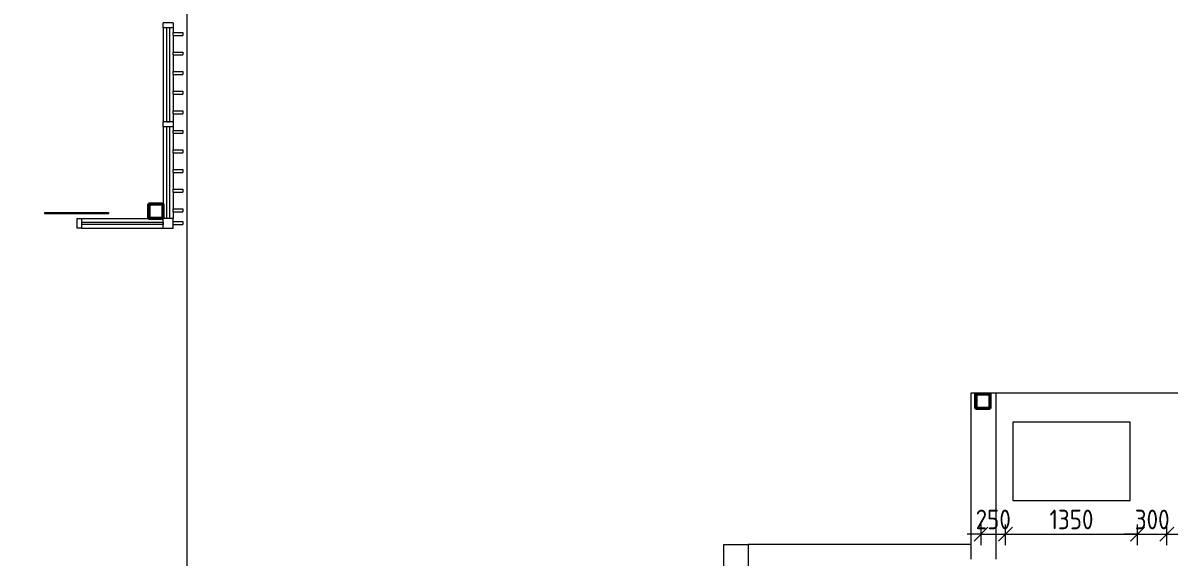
# Model space of a CAD drawing. Header units: millimetres. Extents: x -60946 to 138510, y -262288 to 24501.
# Drawn here: x 289 to 12007, y -37457 to -32002 of the extents above; entities that cross this region are included whole.
import ezdxf

# ---------------------------------------------------------------- set-up
doc = ezdxf.new("R2010")
doc.units = ezdxf.units.MM
for name, color, linetype, lineweight in [('Витраж', 7, 'Continuous', 9), ('Двери', 7, 'Continuous', 9), ('Несущие колонны', 7, 'Continuous', 18), ('Панели витража', 7, 'Continuous', 9), ('Перекрытие', 7, 'Continuous', 18), ('Размеры', 7, 'Continuous', 9), ('Стены наружные', 7, 'Continuous', 18), ('Узлы', 7, 'Continuous', 18)]:
    doc.layers.add(name, color=color, linetype=linetype, lineweight=lineweight)
doc.styles.add('GOST Common_3', font='', dxfattribs={"width": 0.9, "height": 200})
doc.styles.get('GOST Common_3').set_extended_font_data('GOST Common')
doc.dimstyles.new('ADSK_Основной_2_0', dxfattribs={"dimscale": 304.8, "dimtxt": 201.142999, "dimasz": 0.463911, "dimexe": 0.328084, "dimexo": 0.328084, "dimgap": 0.164042, "dimtad": 1, "dimdec": 3, "dimrnd": 0.001, "dimdsep": 46, "dimtxsty": 'GOST Common_3', "dimblk1": 'OBLIQUE', "dimblk2": 'OBLIQUE', "dimsah": 1, "dimcen": 0.09, "dimdle": 0.328084, "dimazin": 2, "dimtfac": 1, "dimtdec": 4, "dimtix": 1, "dimtmove": 0, "dimatfit": 3, "dimfxl": 1, "dimtvp": 1, "dimtolj": 1, "dimtzin": 0, "dimlwd": 20, "dimlwe": 20, "dimarcsym": 2})

# ---------------------------------------------------------------- blocks, each defined once
blk = doc.blocks.new('Труба квадратного сечения _ТУ 36-2287-80_-Колонна - труба160x5-3389903-Кладочный план 1-го этажа')
at = {"layer": 'Несущие колонны', "lineweight": 40}
for p, q in [((80, 80), (-70, 80)), ((-70, 80), (-70, -70)), ((-65, -65), (-65, 75)), ((-65, 75), (75, 75)), ((75, 75), (75, -65)), ((80, -70), (80, 80)), ((-70, -70), (80, -70)), ((75, -65), (-65, -65))]:
    blk.add_line(p, q, dxfattribs=at)
blk = doc.blocks.new('Системная панель - ADSK_Cтеклопакет_25-3525516-Кладочный план 1-го этажа')
at = {"layer": 'Панели витража', "lineweight": 18}
for p, q in [((-468, 13), (468, 13)), ((-468, -12), (-468, 13)), ((468, -12), (468, 13)), ((468, -12), (-468, -12))]:
    blk.add_line(p, q, dxfattribs=at)
blk = doc.blocks.new('Прямоугольный импост - 300х100 уширенный профиль-3525514-Кладочный план 1-го этажа')
at = {"layer": 'Витраж'}
for p, q in [((440, 15801), (440, 15015)), ((540, 15801), (540, 15765)), ((540, 15735), (540, 15565)), ((540, 15535), (540, 15365)), ((540, 15335), (540, 15165)), ((540, 15135), (540, 14965)), ((540, 14935), (540, 14865))]:
    blk.add_line(p, q, dxfattribs=at)
blk = doc.blocks.new('Прямоугольный импост - 50х100-3389790-Кладочный план 1-го этажа')
at = {"layer": 'Витраж', "lineweight": 18}
for p, q in [((25, 50), (-25, 50)), ((-25, 50), (-25, -50)), ((25, 50), (25, -50)), ((-25, -50), (25, -50))]:
    blk.add_line(p, q, dxfattribs=at)
blk = doc.blocks.new('Системная панель - ADSK_Cтеклопакет_25-3525517-Кладочный план 1-го этажа')
at = {"layer": 'Панели витража', "lineweight": 18}
for p, q in [((-481, 13), (481, 13)), ((-481, -12), (-481, 13)), ((481, -12), (481, 13)), ((481, -12), (-481, -12))]:
    blk.add_line(p, q, dxfattribs=at)
blk = doc.blocks.new('Прямоугольный импост - 300х100 уширенный профиль-V2-Кладочный план 1-го этажа')
at = {"layer": 'Витраж'}
for p, q in [((440, 16812), (440, 15851)), ((540, 16812), (540, 16765)), ((540, 16735), (540, 16565)), ((540, 16535), (540, 16365)), ((540, 16335), (540, 16165)), ((540, 16135), (540, 15965)), ((540, 15935), (540, 15851))]:
    blk.add_line(p, q, dxfattribs=at)
blk = doc.blocks.new('Прямоугольный импост - ламели входа 30х100-1307918-Кладочный план 1-го этажа')
at = {"layer": 'Витраж', "lineweight": 18}
for p, q in [((0, 50), (-30, 50)), ((-30, 50), (-30, -50)), ((0, 50), (0, -50)), ((-30, -50), (0, -50))]:
    blk.add_line(p, q, dxfattribs=at)
blk = doc.blocks.new('Прямоугольный импост - ламели входа 30х100-1307916-Кладочный план 1-го этажа')
at = {"layer": 'Витраж', "lineweight": 18}
for p, q in [((15, 50), (-15, 50)), ((-15, 50), (-15, -50)), ((15, 50), (15, -50)), ((-15, -50), (15, -50))]:
    blk.add_line(p, q, dxfattribs=at)
blk = doc.blocks.new('Системная панель - ADSK_Cтеклопакет_25-3523879-Кладочный план 1-го этажа')
at = {"layer": 'Панели витража', "lineweight": 18}
for p, q in [((-417.5, 12.5), (417.5, 12.5)), ((-417.5, -12.5), (-417.5, 12.5)), ((417.5, -12.5), (417.5, 12.5)), ((417.5, -12.5), (-417.5, -12.5))]:
    blk.add_line(p, q, dxfattribs=at)
blk = doc.blocks.new('Прямоугольный импост - 300х100 уширенный профиль-3523878-Кладочный план 1-го этажа')
at = {"layer": 'Витраж'}
for p, q in [((-395, 14865), (290, 14865)), ((-395, 14765), (440, 14765))]:
    blk.add_line(p, q, dxfattribs=at)
blk = doc.blocks.new('Витраж-Витрина-Дв_2_ - Двустворчатая дверь витрины EI30-3523960-Кладочный план 1-го этажа')
at = {"layer": 'Узлы'}
for p, q in [((-950, -96.55), (-300, -96.55)), ((-950, -110.55), (-950, -96.55)), ((-300, -110.55), (-950, -110.55)), ((-300, -96.55), (-300, -110.55)), ((300, -96.55), (950, -96.55)), ((300, -110.55), (300, -96.55)), ((950, -110.55), (300, -110.55)), ((950, -96.55), (950, -110.55))]:
    blk.add_line(p, q, dxfattribs=at)
blk = doc.blocks.new('Труба квадратного сечения _ТУ 36-2287-80_-Колонна - труба160x5-3371741-Кладочный план 1-го этажа')
at = {"layer": 'Несущие колонны', "lineweight": 40}
for p, q in [((80, 80), (-70, 80)), ((-70, 80), (-70, -70)), ((-65, -65), (-65, 75)), ((-65, 75), (75, 75)), ((75, 75), (75, -65)), ((80, -70), (80, 80)), ((-70, -70), (80, -70)), ((75, -65), (-65, -65))]:
    blk.add_line(p, q, dxfattribs=at)
blk = doc.blocks.new('Квадратный угловой импост - 100х100 мм-3524843-Кладочный план 1-го этажа')
at = {"layer": 'Витраж', "lineweight": 18}
for p, q in [((50, 50), (-50, 50)), ((-50, 50), (-50, -50)), ((50, -50), (50, 50)), ((50, -50), (-50, -50))]:
    blk.add_line(p, q, dxfattribs=at)
blk = doc.blocks.new('_Oblique')
at = {"color": 0, "linetype": 'ByBlock', "lineweight": -2}
blk.add_line((-0.5, -0.5), (0.5, 0.5), dxfattribs=at)
blk = doc.blocks.new('*D4211')
at = {"layer": 'Defpoints', "color": 0, "transparency": 16777216}
for p in [(10334, -37223), (10084, -37434), (10334, -37434)]:
    blk.add_point(p, dxfattribs=at)
at = {"layer": 'Размеры', "color": 0, "lineweight": 20, "transparency": 16777216}
for p, q in [((10084, -37334), (10084, -37123)), ((10334, -37334), (10334, -37123)), ((10084, -37223), (9943, -37223)), ((10084, -37223), (10334, -37223)), ((10334, -37223), (10475, -37223))]:
    blk.add_line(p, q, dxfattribs=at)
at = {"layer": 'Размеры', "color": 0, "lineweight": 20, "transparency": 16777216, "xscale": 141.4, "yscale": 141.4, "zscale": 141.4}
blk.add_blockref('_Oblique', (10084, -37223), dxfattribs=at)
at = {"layer": 'Размеры', "color": 0, "lineweight": 20, "transparency": 16777216, "xscale": 141.4, "yscale": 141.4, "zscale": 141.4, "rotation": 180}
blk.add_blockref('_Oblique', (10334, -37223), dxfattribs=at)
at = {"layer": 'Размеры', "color": 0, "lineweight": 9, "transparency": 16777216, "insert": (10209, -37073), "char_height": 200, "width": 454.11, "attachment_point": 5, "style": 'GOST Common_3'}
blk.add_mtext('\\A1;250', dxfattribs=at)
blk = doc.blocks.new('*D4212')
at = {"layer": 'Defpoints', "color": 0, "transparency": 16777216}
for p in [(11684, -37223), (10334, -37434), (11684, -37434)]:
    blk.add_point(p, dxfattribs=at)
at = {"layer": 'Размеры', "color": 0, "lineweight": 20, "transparency": 16777216}
for p, q in [((10334, -37334), (10334, -37123)), ((11684, -37334), (11684, -37123)), ((10234, -37223), (11784, -37223))]:
    blk.add_line(p, q, dxfattribs=at)
at = {"layer": 'Размеры', "color": 0, "lineweight": 20, "transparency": 16777216, "xscale": 141.4, "yscale": 141.4, "zscale": 141.4, "rotation": 180}
blk.add_blockref('_Oblique', (10334, -37223), dxfattribs=at)
at = {"layer": 'Размеры', "color": 0, "lineweight": 20, "transparency": 16777216, "xscale": 141.4, "yscale": 141.4, "zscale": 141.4}
blk.add_blockref('_Oblique', (11684, -37223), dxfattribs=at)
at = {"layer": 'Размеры', "color": 0, "lineweight": 9, "transparency": 16777216, "insert": (11009, -37073), "char_height": 200, "width": 560.47, "attachment_point": 5, "style": 'GOST Common_3'}
blk.add_mtext('\\A1;1350', dxfattribs=at)
blk = doc.blocks.new('*D4213')
at = {"layer": 'Defpoints', "color": 0, "transparency": 16777216}
for p in [(11984, -37223), (11684, -37434), (11984, -37434)]:
    blk.add_point(p, dxfattribs=at)
at = {"layer": 'Размеры', "color": 0, "lineweight": 20, "transparency": 16777216}
for p, q in [((11684, -37334), (11684, -37123)), ((11984, -37334), (11984, -37123)), ((11684, -37223), (11543, -37223)), ((11684, -37223), (11984, -37223)), ((11984, -37223), (12125, -37223))]:
    blk.add_line(p, q, dxfattribs=at)
at = {"layer": 'Размеры', "color": 0, "lineweight": 20, "transparency": 16777216, "xscale": 141.4, "yscale": 141.4, "zscale": 141.4}
blk.add_blockref('_Oblique', (11684, -37223), dxfattribs=at)
at = {"layer": 'Размеры', "color": 0, "lineweight": 20, "transparency": 16777216, "xscale": 141.4, "yscale": 141.4, "zscale": 141.4, "rotation": 180}
blk.add_blockref('_Oblique', (11984, -37223), dxfattribs=at)
at = {"layer": 'Размеры', "color": 0, "lineweight": 9, "transparency": 16777216, "insert": (11834, -37073), "char_height": 200, "width": 454.11, "attachment_point": 5, "style": 'GOST Common_3'}
blk.add_mtext('\\A1;300', dxfattribs=at)
blk = doc.blocks.new('*D4214')
at = {"layer": 'Defpoints', "color": 0, "transparency": 16777216}
for p in [(13884, -37223), (11984, -37434), (13884, -37434)]:
    blk.add_point(p, dxfattribs=at)
at = {"layer": 'Размеры', "color": 0, "lineweight": 20, "transparency": 16777216}
for p, q in [((11984, -37334), (11984, -37123)), ((13884, -37334), (13884, -37123)), ((11884, -37223), (13984, -37223))]:
    blk.add_line(p, q, dxfattribs=at)
at = {"layer": 'Размеры', "color": 0, "lineweight": 20, "transparency": 16777216, "xscale": 141.4, "yscale": 141.4, "zscale": 141.4, "rotation": 180}
blk.add_blockref('_Oblique', (11984, -37223), dxfattribs=at)
at = {"layer": 'Размеры', "color": 0, "lineweight": 20, "transparency": 16777216, "xscale": 141.4, "yscale": 141.4, "zscale": 141.4}
blk.add_blockref('_Oblique', (13884, -37223), dxfattribs=at)
at = {"layer": 'Размеры', "color": 0, "lineweight": 9, "transparency": 16777216, "insert": (12934, -37073), "char_height": 200, "width": 560.47, "attachment_point": 5, "style": 'GOST Common_3'}
blk.add_mtext('\\A1;1900', dxfattribs=at)

msp = doc.modelspace()

# ---------------------------------------------------------------- linework, layer by layer
at = {"layer": 'Перекрытие'}
for p, q in [((1963.9343, -24759.6624), (1963.9343, -39079.6624)), ((10233.9343, -35779.6624), (13633.9343, -35779.6624)), ((11608.9343, -36079.6624), (10408.9343, -36079.6624)), ((10408.9343, -36079.6624), (10408.9343, -36879.6624)), ((11608.9343, -36879.6624), (11608.9343, -36079.6624)), ((10408.9343, -36879.6624), (11608.9343, -36879.6624)), ((9983.9343, -37329.6624), (7703.9343, -37329.6624))]:
    msp.add_line(p, q, dxfattribs=at)
at = {"layer": 'Стены наружные', "lineweight": 9}
for p, q in [((9983.9343, -37479.6624), (9983.9343, -35779.6624)), ((9983.9343, -35779.6624), (10233.9343, -35779.6624)), ((10233.9343, -35779.6624), (10233.9343, -37479.6624)), ((7453.9343, -39079.6624), (7453.9343, -37329.6624)), ((7453.9343, -37329.6624), (7703.9343, -37329.6624)), ((7703.9343, -37329.6624), (7703.9343, -39079.6624))]:
    msp.add_line(p, q, dxfattribs=at)

# ---------------------------------------------------------------- block references
at = {"layer": 'Витраж', "lineweight": 18, "extrusion": (0, 0, -1)}
for name, p, rotation in [('Прямоугольный импост - 50х100-3389790-Кладочный план 1-го этажа', (-1773.9343, -32027.4402), 89.99999999999984), ('Прямоугольный импост - ламели входа 30х100-1307916-Кладочный план 1-го этажа', (-1873.9343, -32114.6624), 270.0000000000001), ('Прямоугольный импост - ламели входа 30х100-1307916-Кладочный план 1-го этажа', (-1873.9343, -32314.6624), 270.0000000000001), ('Прямоугольный импост - ламели входа 30х100-1307916-Кладочный план 1-го этажа', (-1873.9343, -32514.6624), 270.0000000000001), ('Прямоугольный импост - ламели входа 30х100-1307916-Кладочный план 1-го этажа', (-1873.9343, -32714.6624), 270.0000000000001), ('Прямоугольный импост - ламели входа 30х100-1307916-Кладочный план 1-го этажа', (-1873.9343, -32914.6624), 270.0000000000001), ('Прямоугольный импост - 50х100-3389790-Кладочный план 1-го этажа', (-1773.9343, -33038.5513), 89.99999999999984), ('Прямоугольный импост - ламели входа 30х100-1307916-Кладочный план 1-го этажа', (-1873.9343, -33114.6624), 270.0000000000001), ('Прямоугольный импост - ламели входа 30х100-1307916-Кладочный план 1-го этажа', (-1873.9343, -33314.6624), 270.0000000000001), ('Прямоугольный импост - ламели входа 30х100-1307916-Кладочный план 1-го этажа', (-1873.9343, -33514.6624), 270.0000000000001), ('Прямоугольный импост - ламели входа 30х100-1307916-Кладочный план 1-го этажа', (-1873.9343, -33714.6624), 270.0000000000001), ('Прямоугольный импост - ламели входа 30х100-1307916-Кладочный план 1-го этажа', (-1873.9343, -33914.6624), 270.0000000000001), ('Прямоугольный импост - ламели входа 30х100-1307918-Кладочный план 1-го этажа', (-1873.9343, -34059.6624), 270.0000000000001)]:
    msp.add_blockref(name, p, dxfattribs=dict(at, rotation=rotation))
at = {"layer": 'Витраж'}
for name in ['Прямоугольный импост - 300х100 уширенный профиль-V2-Кладочный план 1-го этажа', 'Прямоугольный импост - 300х100 уширенный профиль-3525514-Кладочный план 1-го этажа', 'Прямоугольный импост - 300х100 уширенный профиль-3523878-Кладочный план 1-го этажа']:
    msp.add_blockref(name, (1283.9343, -48864.6314), dxfattribs=at)
at = {"layer": 'Витраж', "lineweight": 18, "extrusion": (0, 0, -1)}
msp.add_blockref('Прямоугольный импост - 50х100-3389790-Кладочный план 1-го этажа', (-863.9343, -34049.6624), dxfattribs=at)
at = {"layer": 'Витраж', "rotation": 270.0000000000002}
msp.add_blockref('Квадратный угловой импост - 100х100 мм-3524843-Кладочный план 1-го этажа', (1773.9343, -34049.6624), dxfattribs=at)
at = {"layer": 'Двери', "rotation": 180}
msp.add_blockref('Витраж-Витрина-Дв_2_ - Двустворчатая дверь витрины EI30-3523960-Кладочный план 1-го этажа', (213.9343, -34049.6624), dxfattribs=at)
at = {"layer": 'Несущие колонны'}
for name, p, rotation in [('Труба квадратного сечения _ТУ 36-2287-80_-Колонна - труба160x5-3389903-Кладочный план 1-го этажа', (1653.9343, -33929.6624), 89.9999999999999), ('Труба квадратного сечения _ТУ 36-2287-80_-Колонна - труба160x5-3371741-Кладочный план 1-го этажа', (10108.9343, -35859.6624), 180)]:
    msp.add_blockref(name, p, dxfattribs=dict(at, rotation=rotation))
at = {"layer": 'Панели витража', "lineweight": 18}
for name, p, rotation in [('Системная панель - ADSK_Cтеклопакет_25-3525517-Кладочный план 1-го этажа', (1773.9343, -32532.9957), 90.00000000000017), ('Системная панель - ADSK_Cтеклопакет_25-3525516-Кладочный план 1-го этажа', (1773.9343, -33531.6069), 90.00000000000017), ('Системная панель - ADSK_Cтеклопакет_25-3523879-Кладочный план 1-го этажа', (1306.4343, -34049.6624), 180)]:
    msp.add_blockref(name, p, dxfattribs=dict(at, rotation=rotation))

# ---------------------------------------------------------------- dimensions: what is measured, and where the dimension line sits
at = {"layer": 'Размеры', "lineweight": 9}
for base, p1, p2, override, picture, middle in [((10333.9343, -37222.5121), (10083.9343, -37433.7758), (10333.9343, -37433.7758), {"dimpost": '<>', "dimfxl": 250}, '*D4211', (10208.9343, -37072.5121)), ((11683.9343, -37222.5121), (10333.9343, -37433.7758), (11683.9343, -37433.7758), {"dimpost": '<>', "dimfxl": 1350}, '*D4212', (11008.9343, -37072.5121)), ((11983.9343, -37222.5121), (11683.9343, -37433.7758), (11983.9343, -37433.7758), {"dimpost": '<>', "dimfxl": 300}, '*D4213', (11833.9343, -37072.5121)), ((13883.9343, -37222.5121), (11983.9343, -37433.7758), (13883.9343, -37433.7758), {"dimpost": '<>', "dimfxl": 1900}, '*D4214', (12933.9343, -37072.5121))]:
    dim = msp.add_linear_dim(base=base, p1=p1, p2=p2, dimstyle='ADSK_Основной_2_0', override=override, dxfattribs=at)
    dim.commit()
    dim.dimension.update_dxf_attribs({"geometry": picture, "text_midpoint": middle})

doc.saveas('drawing.dxf')
